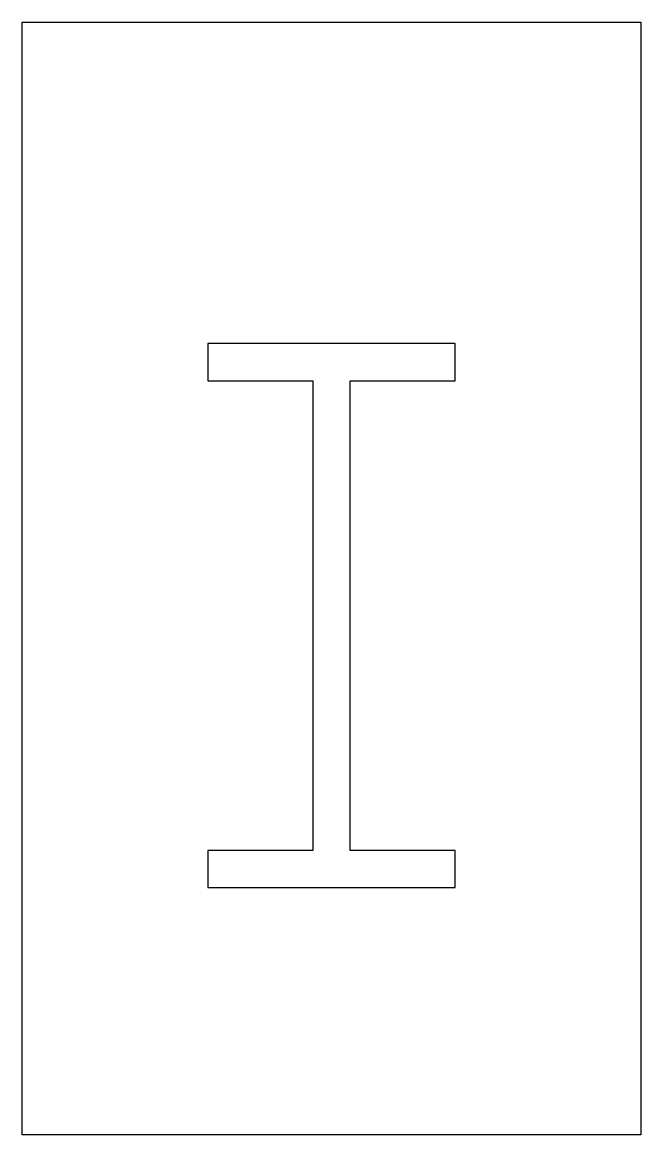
# Model space of a CAD drawing. Header units: millimetres. Extents: x -125 to 125, y -450 to 0.
import ezdxf

# ---------------------------------------------------------------- set-up
doc = ezdxf.new("R2010")
doc.units = ezdxf.units.MM
doc.layers.get('0').update_dxf_attribs({"linetype": 'CONTINUOUS'})

msp = doc.modelspace()

# ---------------------------------------------------------------- linework, layer by layer
for points in [[(125, 0), (125, -450), (-125, -450), (-125, 0)], [(-7.5, -145), (-7.5, -335), (-50, -335), (-50, -350), (50, -350), (50, -335), (7.5, -335), (7.5, -145), (50, -145), (50, -130), (-50, -130), (-50, -145)]]:
    msp.add_lwpolyline(points, close=True)

doc.saveas('drawing.dxf')
